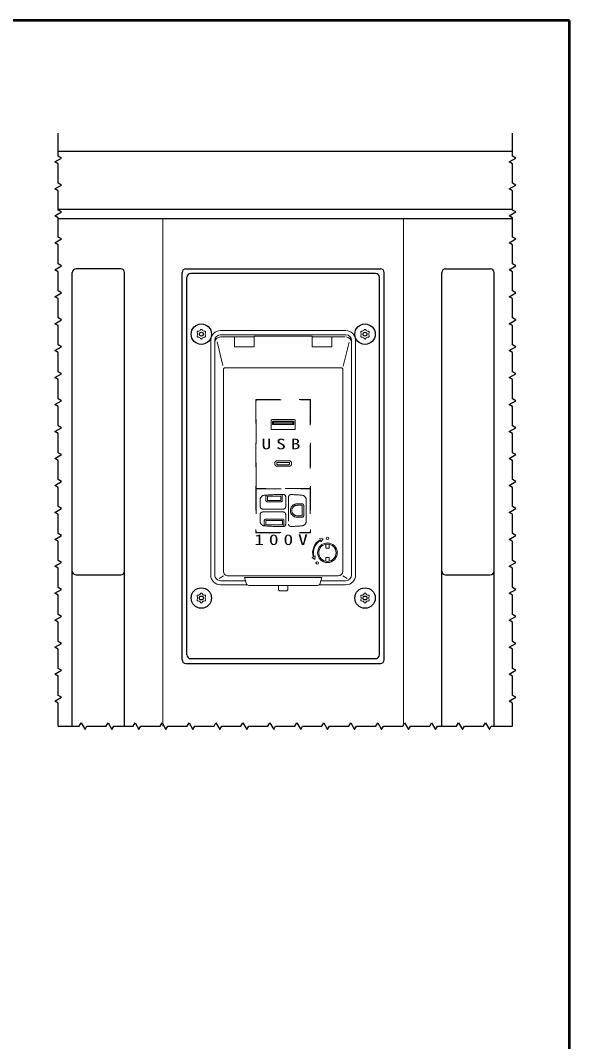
# Model space of a CAD drawing. Units: millimetres on the paper, scale 1:20. Extents: x -385 to 0, y 0 to 267.
# Drawn here: x -57 to 0, y 160.9 to 267 of the extents above; entities that cross this region are included whole.
import ezdxf

# ---------------------------------------------------------------- set-up
doc = ezdxf.new("R2010")
doc.units = ezdxf.units.MM
doc.linetypes.add('USER1', pattern=[4.5, 2.5, -2])
doc.layers.add('LY_1', color=7, linetype='Continuous', lineweight=13)
doc.layers.add('LY_2', color=7, linetype='Continuous', lineweight=13)
doc.styles.add('ＭＳ ゴシック', font='')
doc.styles.get('ＭＳ ゴシック').set_extended_font_data('MS Gothic')

msp = doc.modelspace()

# ---------------------------------------------------------------- linework, layer by layer
at = {"layer": 'LY_1', "lineweight": 25}
for p, q in [((-53.118, 253.412), (-5.94, 253.412)), ((-53.118, 247.412), (-5.94, 247.412)), ((-53.118, 246.412), (-5.94, 246.412)), ((-51.648, 193.714), (-51.648, 240.812)), ((-46.624, 241.212), (-51.248, 241.212)), ((-46.224, 193.714), (-46.224, 240.812)), ((-40.248, 200.612), (-40.248, 240.812)), ((-39.848, 241.212), (-19.648, 241.212)), ((-19.248, 200.612), (-19.248, 240.812)), ((-13.272, 193.714), (-13.272, 240.812)), ((-12.872, 241.212), (-8.248, 241.212)), ((-7.848, 193.714), (-7.848, 240.812)), ((-51.248, 209.412), (-46.624, 209.412)), ((-12.872, 209.412), (-8.248, 209.412)), ((-39.848, 200.212), (-19.648, 200.212))]:
    msp.add_line(p, q, dxfattribs=at)
at = {"layer": 'LY_1'}
for p, q in [((-42.248, 246.412), (-42.248, 193.714)), ((-17.248, 246.412), (-17.248, 193.714))]:
    msp.add_line(p, q, dxfattribs=at)
at = {"layer": 'LY_1', "color": 4, "lineweight": 25}
for p, q in [((-39.748, 201.112), (-39.748, 240.312)), ((-20.148, 240.712), (-39.348, 240.712)), ((-19.748, 201.112), (-19.748, 240.312)), ((-39.348, 200.712), (-20.148, 200.712))]:
    msp.add_line(p, q, dxfattribs=at)
at = {"layer": 'LY_1', "color": 40}
for p, q in [((-36.268, 234.782), (-23.228, 234.782)), ((-37.268, 233.782), (-37.268, 209.382)), ((-36.848, 233.752), (-36.848, 209.412)), ((-36.002, 231.146), (-36.62, 233.619)), ((-36.248, 234.352), (-23.248, 234.352)), ((-36.248, 234.132), (-32.748, 234.132)), ((-34.788, 234.132), (-34.788, 233.106)), ((-32.748, 234.219), (-32.748, 233.106)), ((-32.748, 234.219), (-26.748, 234.219)), ((-26.748, 234.219), (-26.748, 233.106)), ((-26.748, 234.132), (-23.348, 234.132)), ((-24.708, 234.132), (-24.708, 233.106)), ((-23.504, 231.107), (-22.888, 233.571)), ((-22.648, 233.752), (-22.648, 209.412)), ((-22.228, 233.782), (-22.228, 209.382)), ((-34.788, 233.106), (-32.748, 233.106)), ((-26.748, 233.106), (-24.708, 233.106)), ((-35.948, 230.732), (-35.948, 209.812)), ((-35.748, 230.932), (-23.748, 230.932)), ((-23.548, 230.732), (-23.548, 209.812)), ((-25.935, 213.181), (-25.577, 213.145)), ((-25.935, 213.181), (-25.901, 213.055)), ((-25.88, 212.975), (-25.845, 212.844)), ((-25.577, 213.145), (-25.845, 212.844)), ((-25.328, 212.594), (-25.328, 212.192)), ((-25.328, 212.192), (-24.968, 212.192)), ((-24.968, 212.594), (-24.968, 212.192)), ((-26.744, 211.229), (-26.63, 211.295)), ((-26.744, 211.229), (-26.465, 211.002)), ((-26.559, 211.336), (-26.441, 211.404)), ((-26.465, 211.002), (-26.441, 211.404)), ((-25.328, 211.232), (-24.968, 211.232)), ((-25.328, 211.232), (-25.328, 210.83)), ((-24.968, 211.232), (-24.968, 210.83)), ((-35.948, 209.312), (-36.4, 209.029)), ((-35.448, 209.312), (-24.048, 209.312)), ((-33.748, 209.128), (-33.604, 208.54)), ((-33.748, 209.128), (-25.748, 209.128)), ((-25.892, 208.54), (-25.748, 209.128)), ((-23.548, 209.312), (-23.103, 209.034)), ((-36.268, 208.382), (-33.505, 208.382)), ((-36.248, 208.812), (-33.671, 208.812)), ((-33.313, 208.312), (-26.183, 208.312)), ((-30.248, 208.312), (-30.248, 207.952)), ((-29.248, 208.312), (-29.248, 207.952)), ((-25.991, 208.382), (-23.228, 208.382)), ((-25.825, 208.812), (-23.248, 208.812)), ((-30.048, 207.752), (-29.448, 207.752))]:
    msp.add_line(p, q, dxfattribs=at)
at = {"layer": 'LY_1', "color": 40, "linetype": 'USER1'}
for p, q in [((-32.598, 227.632), (-32.598, 213.792)), ((-32.598, 227.632), (-26.898, 227.632)), ((-26.898, 227.632), (-26.898, 213.792)), ((-32.598, 213.792), (-26.898, 213.792))]:
    msp.add_line(p, q, dxfattribs=at)
at = {"layer": 'LY_1', "linetype": 'USER1'}
for p, q in [((-32.548, 227.497), (-32.518, 227.569)), ((-32.548, 227.458), (-32.548, 227.497)), ((-32.548, 218.536), (-32.548, 227.458)), ((-32.518, 227.569), (-32.448, 227.597)), ((-32.448, 227.597), (-27.048, 227.597)), ((-27.048, 227.597), (-26.976, 227.566)), ((-26.976, 227.566), (-26.948, 227.497)), ((-26.948, 227.497), (-26.948, 227.458)), ((-26.948, 227.458), (-26.948, 218.536)), ((-31.008, 225.437), (-31.008, 224.597)), ((-28.588, 225.537), (-30.908, 225.537)), ((-30.858, 225.017), (-30.858, 225.257)), ((-30.858, 225.017), (-30.834, 225.017)), ((-30.834, 225.017), (-30.758, 225.093)), ((-28.662, 225.017), (-30.834, 225.017)), ((-30.758, 225.257), (-30.731, 225.285)), ((-30.758, 225.257), (-30.758, 225.093)), ((-30.758, 225.093), (-28.738, 225.093)), ((-30.73, 225.385), (-28.766, 225.385)), ((-30.73, 225.285), (-28.766, 225.285)), ((-28.766, 225.285), (-28.738, 225.258)), ((-28.738, 225.093), (-28.738, 225.257)), ((-28.738, 225.093), (-28.662, 225.017)), ((-28.638, 225.017), (-28.662, 225.017)), ((-28.638, 225.257), (-28.638, 225.017)), ((-28.488, 224.597), (-28.488, 225.437)), ((-30.908, 224.497), (-28.588, 224.497)), ((-30.608, 221.047), (-30.608, 220.907)), ((-30.417, 220.937), (-30.417, 221.017)), ((-29.088, 221.247), (-30.408, 221.247)), ((-30.408, 220.707), (-29.088, 220.707)), ((-30.337, 221.097), (-29.159, 221.097)), ((-29.159, 220.857), (-30.337, 220.857)), ((-29.079, 221.017), (-29.079, 220.937)), ((-28.888, 220.907), (-28.888, 221.047)), ((-32.548, 218.497), (-32.548, 218.536)), ((-32.52, 218.427), (-32.548, 218.497)), ((-26.948, 218.497), (-26.979, 218.425)), ((-26.948, 218.536), (-26.948, 218.497)), ((-32.548, 218.267), (-32.548, 213.927)), ((-32.548, 218.097), (-32.548, 218.067)), ((-32.448, 218.397), (-32.52, 218.427)), ((-27.048, 218.397), (-32.448, 218.397)), ((-32.448, 218.367), (-27.048, 218.367)), ((-31.538, 217.563), (-31.538, 217.147)), ((-31.388, 217.587), (-31.388, 217.147)), ((-29.988, 217.587), (-31.388, 217.587)), ((-29.988, 217.587), (-29.988, 217.147)), ((-29.838, 217.616), (-29.838, 217.147)), ((-29.488, 217.517), (-29.488, 216.497)), ((-29.188, 217.504), (-29.188, 214.69)), ((-26.979, 218.425), (-27.048, 218.397)), ((-26.948, 218.267), (-26.948, 213.927)), ((-26.948, 218.067), (-26.948, 218.097)), ((-32.148, 217.193), (-32.148, 216.545)), ((-29.988, 217.147), (-31.388, 217.147)), ((-29.988, 216.997), (-31.388, 216.997)), ((-28.308, 216.787), (-27.768, 216.787)), ((-27.768, 216.637), (-28.308, 216.637)), ((-28.308, 216.637), (-27.768, 216.637)), ((-27.768, 216.637), (-27.768, 215.557)), ((-27.618, 216.637), (-27.618, 215.557)), ((-27.348, 217.193), (-27.348, 215.001)), ((-32.148, 215.649), (-32.148, 215.001)), ((-31.848, 216.247), (-29.738, 216.247)), ((-29.738, 215.947), (-31.848, 215.947)), ((-29.488, 215.697), (-29.488, 214.677)), ((-28.31, 215.407), (-27.768, 215.407)), ((-28.308, 215.557), (-27.768, 215.557)), ((-31.708, 215.047), (-31.708, 214.643)), ((-31.558, 215.197), (-29.818, 215.197)), ((-31.558, 215.047), (-29.818, 215.047)), ((-31.558, 215.047), (-31.558, 214.607)), ((-31.558, 214.607), (-29.818, 214.607)), ((-29.818, 215.047), (-29.818, 214.607)), ((-29.668, 215.047), (-29.668, 214.577)), ((-32.448, 213.827), (-27.048, 213.827))]:
    msp.add_line(p, q, dxfattribs=at)
at = {"layer": 'LY_1', "lineweight": 25}
for points in [[(-53.118, 193.714), (-53.118, 196.103), (-53.465, 196.303), (-52.772, 196.703), (-53.118, 196.903), (-53.118, 198.903), (-53.465, 199.103), (-52.772, 199.503), (-53.118, 199.703), (-53.118, 201.703), (-53.465, 201.903), (-52.772, 202.303), (-53.118, 202.503), (-53.118, 204.503), (-53.465, 204.703), (-52.772, 205.103), (-53.118, 205.303), (-53.118, 207.303), (-53.465, 207.503), (-52.772, 207.903), (-53.118, 208.103), (-53.118, 210.103), (-53.465, 210.303), (-52.772, 210.703), (-53.118, 210.903), (-53.118, 212.903), (-53.465, 213.103), (-52.772, 213.503), (-53.118, 213.703), (-53.118, 215.703), (-53.465, 215.903), (-52.772, 216.303), (-53.118, 216.503), (-53.118, 218.503), (-53.465, 218.703), (-52.772, 219.103), (-53.118, 219.303), (-53.118, 221.303), (-53.465, 221.503), (-52.772, 221.903), (-53.118, 222.103), (-53.118, 224.103), (-53.465, 224.303), (-52.772, 224.703), (-53.118, 224.903), (-53.118, 226.903), (-53.465, 227.103), (-52.772, 227.503), (-53.118, 227.703), (-53.118, 229.703), (-53.465, 229.903), (-52.772, 230.303), (-53.118, 230.503), (-53.118, 232.503), (-53.465, 232.703), (-52.772, 233.103), (-53.118, 233.303), (-53.118, 235.303), (-53.465, 235.503), (-52.772, 235.903), (-53.118, 236.103), (-53.118, 238.103), (-53.465, 238.303), (-52.772, 238.703), (-53.118, 238.903), (-53.118, 240.903), (-53.465, 241.103), (-52.772, 241.503), (-53.118, 241.703), (-53.118, 243.703), (-53.465, 243.903), (-52.772, 244.303), (-53.118, 244.503), (-53.118, 246.503), (-53.465, 246.703), (-52.772, 247.103), (-53.118, 247.303), (-53.118, 249.303), (-53.465, 249.503), (-52.772, 249.903), (-53.118, 250.103), (-53.118, 252.103), (-53.465, 252.303), (-52.772, 252.703), (-53.118, 252.903), (-53.118, 255.292)], [(-5.94, 193.714), (-5.94, 196.103), (-6.287, 196.303), (-5.594, 196.703), (-5.94, 196.903), (-5.94, 198.903), (-6.287, 199.103), (-5.594, 199.503), (-5.94, 199.703), (-5.94, 201.703), (-6.287, 201.903), (-5.594, 202.303), (-5.94, 202.503), (-5.94, 204.503), (-6.287, 204.703), (-5.594, 205.103), (-5.94, 205.303), (-5.94, 207.303), (-6.287, 207.503), (-5.594, 207.903), (-5.94, 208.103), (-5.94, 210.103), (-6.287, 210.303), (-5.594, 210.703), (-5.94, 210.903), (-5.94, 212.903), (-6.287, 213.103), (-5.594, 213.503), (-5.94, 213.703), (-5.94, 215.703), (-6.287, 215.903), (-5.594, 216.303), (-5.94, 216.503), (-5.94, 218.503), (-6.287, 218.703), (-5.594, 219.103), (-5.94, 219.303), (-5.94, 221.303), (-6.287, 221.503), (-5.594, 221.903), (-5.94, 222.103), (-5.94, 224.103), (-6.287, 224.303), (-5.594, 224.703), (-5.94, 224.903), (-5.94, 226.903), (-6.287, 227.103), (-5.594, 227.503), (-5.94, 227.703), (-5.94, 229.703), (-6.287, 229.903), (-5.594, 230.303), (-5.94, 230.503), (-5.94, 232.503), (-6.287, 232.703), (-5.594, 233.103), (-5.94, 233.303), (-5.94, 235.303), (-6.287, 235.503), (-5.594, 235.903), (-5.94, 236.103), (-5.94, 238.103), (-6.287, 238.303), (-5.594, 238.703), (-5.94, 238.903), (-5.94, 240.903), (-6.287, 241.103), (-5.594, 241.503), (-5.94, 241.703), (-5.94, 243.703), (-6.287, 243.903), (-5.594, 244.303), (-5.94, 244.503), (-5.94, 246.503), (-6.287, 246.703), (-5.594, 247.103), (-5.94, 247.303), (-5.94, 249.303), (-6.287, 249.503), (-5.594, 249.903), (-5.94, 250.103), (-5.94, 252.103), (-6.287, 252.303), (-5.594, 252.703), (-5.94, 252.903), (-5.94, 255.292)], [(-53.118, 193.714), (-50.929, 193.714), (-50.729, 194.06), (-50.329, 193.367), (-50.129, 193.714), (-48.129, 193.714), (-47.929, 194.06), (-47.529, 193.367), (-47.329, 193.714), (-45.329, 193.714), (-45.129, 194.06), (-44.729, 193.367), (-44.529, 193.714), (-42.529, 193.714), (-42.329, 194.06), (-41.929, 193.367), (-41.729, 193.714), (-39.729, 193.714), (-39.529, 194.06), (-39.129, 193.367), (-38.929, 193.714), (-36.929, 193.714), (-36.729, 194.06), (-36.329, 193.367), (-36.129, 193.714), (-34.129, 193.714), (-33.929, 194.06), (-33.529, 193.367), (-33.329, 193.714), (-31.329, 193.714), (-31.129, 194.06), (-30.729, 193.367), (-30.529, 193.714), (-28.529, 193.714), (-28.329, 194.06), (-27.929, 193.367), (-27.729, 193.714), (-25.729, 193.714), (-25.529, 194.06), (-25.129, 193.367), (-24.929, 193.714), (-22.929, 193.714), (-22.729, 194.06), (-22.329, 193.367), (-22.129, 193.714), (-20.129, 193.714), (-19.929, 194.06), (-19.529, 193.367), (-19.329, 193.714), (-17.329, 193.714), (-17.129, 194.06), (-16.729, 193.367), (-16.529, 193.714), (-14.529, 193.714), (-14.329, 194.06), (-13.929, 193.367), (-13.729, 193.714), (-11.729, 193.714), (-11.529, 194.06), (-11.129, 193.367), (-10.929, 193.714), (-8.929, 193.714), (-8.729, 194.06), (-8.329, 193.367), (-8.129, 193.714), (-5.94, 193.714)]]:
    msp.add_lwpolyline(points, dxfattribs=at)
for centre, radius in [((-38.248, 234.412), 1.06), ((-21.248, 234.412), 1.06), ((-38.248, 234.412), 0.2), ((-21.248, 234.412), 0.2), ((-38.248, 207.012), 1.06), ((-21.248, 207.012), 1.06), ((-38.248, 207.012), 0.2), ((-21.248, 207.012), 0.2)]:
    msp.add_circle(centre, radius, dxfattribs=at)
at = {"layer": 'LY_1', "color": 40}
for centre, radius in [((-25.148, 213.212), 0.13), ((-25.148, 213.212), 0.13), ((-25.148, 211.712), 1.02), ((-25.148, 211.712), 0.9), ((-26.209, 210.651), 0.13)]:
    msp.add_circle(centre, radius, dxfattribs=at)
at = {"layer": 'LY_1', "lineweight": 25}
for centre, start, end in [((-51.248, 240.812), 90, 180), ((-46.624, 240.812), 0, 90), ((-39.848, 240.812), 90, 180), ((-19.648, 240.812), 0, 90), ((-12.872, 240.812), 90, 180), ((-8.248, 240.812), 0, 90), ((-51.248, 209.812), 180, 270), ((-46.624, 209.812), 270, 0), ((-12.872, 209.812), 180, 270), ((-8.248, 209.812), 270, 0), ((-39.848, 200.612), 180, 270), ((-19.648, 200.612), 270, 0)]:
    msp.add_arc(centre, 0.4, start, end, dxfattribs=at)
at = {"layer": 'LY_1', "color": 4, "lineweight": 25}
for centre, start, end in [((-39.348, 240.312), 90, 180), ((-20.148, 240.312), 0, 90), ((-39.348, 201.112), 180, 270), ((-20.148, 201.112), 270, 0)]:
    msp.add_arc(centre, 0.4, start, end, dxfattribs=at)
at = {"layer": 'LY_1'}
for centre, radius, start, end in [((-38.595, 234.612), 0.0991, 91.5531, 208.4469), ((-38.965, 234.412), 0.322, 331.5531, 28.4469), ((-38.607, 235.033), 0.322, 271.5531, 328.4469), ((-38.248, 234.813), 0.0991, 31.5531, 148.4469), ((-37.889, 235.033), 0.322, 211.5531, 268.4469), ((-37.901, 234.612), 0.0991, 331.5531, 88.4469), ((-37.531, 234.412), 0.322, 151.5531, 208.4469), ((-21.595, 234.612), 0.0991, 91.5531, 208.4469), ((-21.965, 234.412), 0.322, 331.5531, 28.4469), ((-21.607, 235.033), 0.322, 271.5531, 328.4469), ((-21.248, 234.813), 0.0991, 31.5531, 148.4469), ((-20.889, 235.033), 0.322, 211.5531, 268.4469), ((-20.901, 234.612), 0.0991, 331.5531, 88.4469), ((-20.531, 234.412), 0.322, 151.5531, 208.4469), ((-38.595, 234.211), 0.0991, 151.5531, 268.4469), ((-38.607, 233.791), 0.322, 31.5531, 88.4469), ((-38.248, 234.011), 0.0991, 211.5531, 328.4469), ((-37.889, 233.791), 0.322, 91.5531, 148.4469), ((-37.901, 234.211), 0.0991, 271.5531, 28.4469), ((-21.595, 234.211), 0.0991, 151.5531, 268.4469), ((-21.607, 233.791), 0.322, 31.5531, 88.4469), ((-21.248, 234.011), 0.0991, 211.5531, 328.4469), ((-20.889, 233.791), 0.322, 91.5531, 148.4469), ((-20.901, 234.211), 0.0991, 271.5531, 28.4469), ((-38.595, 207.212), 0.0991, 91.5531, 208.4469), ((-38.595, 206.811), 0.0991, 151.5531, 268.4469), ((-38.965, 207.012), 0.322, 331.5531, 28.4469), ((-38.607, 207.633), 0.322, 271.5531, 328.4469), ((-38.248, 207.413), 0.0991, 31.5531, 148.4469), ((-37.889, 207.633), 0.322, 211.5531, 268.4469), ((-37.901, 207.212), 0.0991, 331.5531, 88.4469), ((-37.901, 206.811), 0.0991, 271.5531, 28.4469), ((-37.531, 207.012), 0.322, 151.5531, 208.4469), ((-21.595, 207.212), 0.0991, 91.5531, 208.4469), ((-21.595, 206.811), 0.0991, 151.5531, 268.4469), ((-21.965, 207.012), 0.322, 331.5531, 28.4469), ((-21.607, 207.633), 0.322, 271.5531, 328.4469), ((-21.248, 207.413), 0.0991, 31.5531, 148.4469), ((-20.889, 207.633), 0.322, 211.5531, 268.4469), ((-20.901, 207.212), 0.0991, 331.5531, 88.4469), ((-20.901, 206.811), 0.0991, 271.5531, 28.4469), ((-20.531, 207.012), 0.322, 151.5531, 208.4469), ((-38.607, 206.391), 0.322, 31.5531, 88.4469), ((-38.248, 206.611), 0.0991, 211.5531, 328.4469), ((-37.889, 206.391), 0.322, 91.5531, 148.4469), ((-21.607, 206.391), 0.322, 31.5531, 88.4469), ((-21.248, 206.611), 0.0991, 211.5531, 328.4469), ((-20.889, 206.391), 0.322, 91.5531, 148.4469)]:
    msp.add_arc(centre, radius, start, end, dxfattribs=at)
at = {"layer": 'LY_1', "color": 40}
for centre, radius, start, end in [((-36.268, 233.782), 1, 90, 180), ((-23.228, 233.782), 1, 0, 90), ((-36.248, 233.752), 0.6, 90, 180), ((-36.248, 233.532), 0.6, 90, 180), ((-23.248, 233.752), 0.6, 0, 90), ((-23.248, 233.532), 0.6, 0, 90), ((-35.748, 230.732), 0.2, 90, 180), ((-23.748, 230.732), 0.2, 0, 90), ((-25.148, 211.712), 1.54, 119.28538, 195.71454), ((-25.148, 211.712), 1.46, 120.08626, 194.91371), ((-36.268, 209.382), 1, 179.99999, 270), ((-36.248, 209.412), 0.6, 179.99999, 270), ((-35.448, 209.812), 0.5, 179.99999, 270), ((-24.048, 209.812), 0.5, 270, 0), ((-23.248, 209.412), 0.6, 270, 0), ((-23.228, 209.382), 1, 270, 0), ((-33.313, 208.612), 0.3, 193.76874, 270), ((-30.048, 207.952), 0.2, 179.99997, 270), ((-29.448, 207.952), 0.2, 270.00003, 0), ((-26.183, 208.612), 0.3, 270, 346.23126)]:
    msp.add_arc(centre, radius, start, end, dxfattribs=at)
at = {"layer": 'LY_1', "linetype": 'USER1'}
for centre, radius, start, end in [((-30.908, 225.437), 0.1, 90, 180), ((-30.73, 225.257), 0.128, 90, 180), ((-28.766, 225.257), 0.128, 0, 90), ((-28.588, 225.437), 0.1, 0, 90), ((-30.908, 224.597), 0.1, 180, 270), ((-28.588, 224.597), 0.1, 270, 0), ((-30.408, 221.047), 0.2, 90, 180), ((-30.408, 220.907), 0.2, 180, 270), ((-30.337, 221.017), 0.08, 90, 180), ((-30.337, 220.937), 0.08, 180, 270), ((-29.159, 221.017), 0.08, 0, 90), ((-29.159, 220.937), 0.08, 270, 0), ((-29.088, 221.047), 0.2, 0, 90), ((-29.088, 220.907), 0.2, 270, 0), ((-32.448, 218.267), 0.1, 89.99998, 179.99991), ((-31.648, 217.193), 0.5, 94.44775, 179.99997), ((-29.748, 192.767), 25, 89.97681, 94.44775), ((-31.388, 217.563), 0.15, 93.78396, 180.00018), ((-29.988, 217.616), 0.15, 359.99976, 90.55328), ((-29.738, 217.517), 0.25, 359.99997, 89.97681), ((-28.938, 217.504), 0.25, 88.12452, 180.00001), ((-29.748, 192.767), 25, 85.55216, 88.12452), ((-27.848, 217.193), 0.5, 0.00002, 85.55216), ((-27.048, 218.267), 0.1, 0.00002, 89.99998), ((-31.848, 216.547), 0.3, 179.99991, 269.99994), ((-31.388, 217.147), 0.15, 179.99991, 269.99994), ((-29.988, 217.147), 0.15, 270.00006, 0.00002), ((-29.738, 216.497), 0.25, 270.00006, 0.00002), ((-28.308, 216.097), 0.69, 89.99998, 270.16492), ((-28.308, 216.097), 0.54, 89.99998, 269.99988), ((-27.768, 216.637), 0.15, 359.99976, 89.99998), ((-31.848, 215.647), 0.3, 89.99998, 179.99997), ((-29.738, 215.697), 0.25, 0.00002, 89.99998), ((-27.768, 215.557), 0.15, 270.00006, 359.99976), ((-31.648, 215.001), 0.5, 179.99991, 265.55212), ((-31.558, 215.047), 0.15, 89.99998, 179.99991), ((-31.558, 214.643), 0.15, 180.00009, 265.82306), ((-29.748, 239.427), 25, 265.55225, 270.02325), ((-29.818, 215.047), 0.15, 0.00002, 89.99998), ((-29.818, 214.577), 0.15, 269.83859, 359.99988), ((-29.738, 214.677), 0.25, 270.02328, 0.00007), ((-28.938, 214.69), 0.25, 179.99985, 271.8754), ((-29.748, 239.427), 25, 271.87558, 274.44794), ((-27.848, 215.001), 0.5, 274.44794, 0.00002), ((-32.448, 213.927), 0.1, 179.99991, 269.99994), ((-27.048, 213.927), 0.1, 270.00006, 0.00002)]:
    msp.add_arc(centre, radius, start, end, dxfattribs=at)
at = {"layer": 'LY_2', "lineweight": 50}
for p, q in [((0, 267), (-385, 267)), ((0, 0), (0, 267))]:
    msp.add_line(p, q, dxfattribs=at)

# ---------------------------------------------------------------- texts
at = {"layer": 'LY_1', "char_height": 1.1, "attachment_point": 4, "style": 'ＭＳ ゴシック'}
for s, insert in [('\\T1.5;\\W1.35;USB', (-31.998, 222.997)), ('\\T1.5;\\W1.35;100V', (-32.748, 213.057))]:
    msp.add_mtext(s, dxfattribs=dict(at, insert=insert))

doc.saveas('drawing.dxf')
